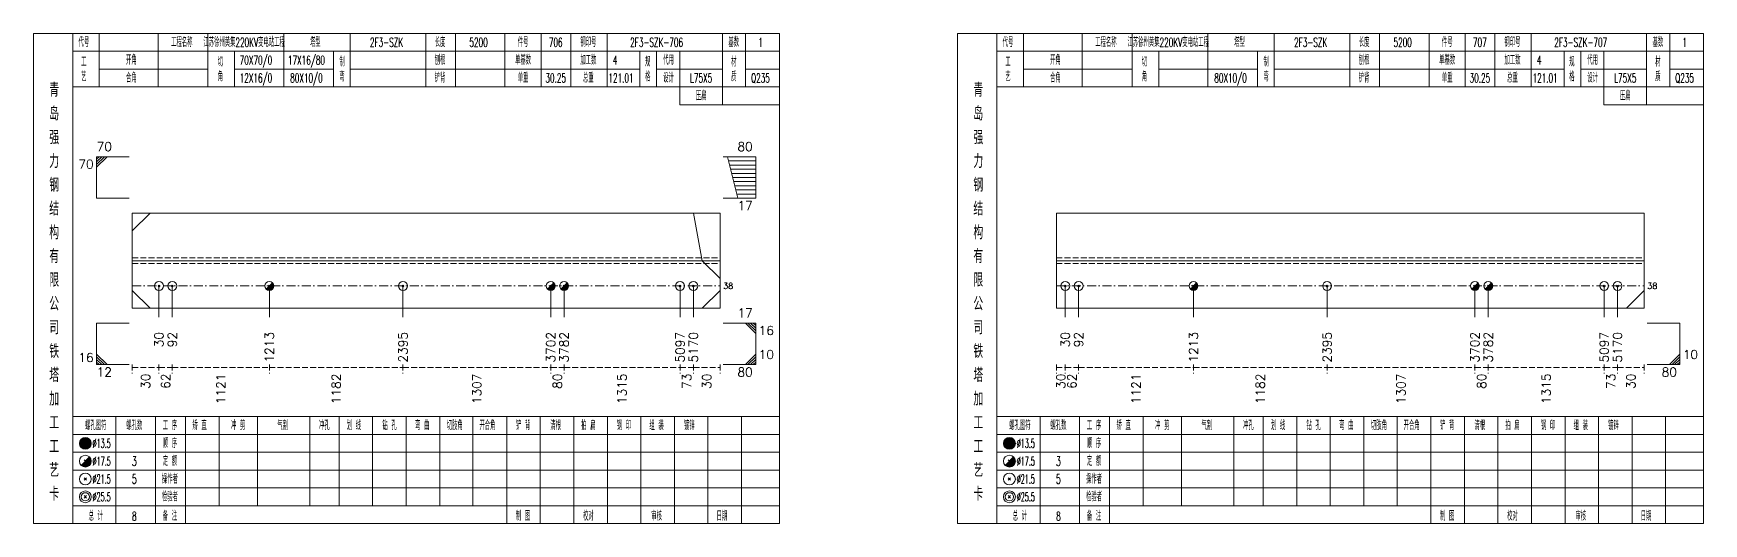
# Model space of a CAD drawing. Extents: x 0 to 4623, y -1159 to 4890.
# Drawn here: x 2803 to 3365, y 1800 to 1965 of the extents above; entities that cross this region are included whole.
import ezdxf
from ezdxf.enums import TextEntityAlignment as Align

# ---------------------------------------------------------------- set-up
doc = ezdxf.new("R2010")
doc.units = 0
doc.header["$MEASUREMENT"] = 0
doc.linetypes.add('一点画线', pattern=[5.2, 3, -1, 0.2, -1])
doc.linetypes.add('虚线', pattern=[2.75, 2, -0.75])
doc.layers.get('0').update_dxf_attribs({"linetype": 'CONTINUOUS', "lineweight": 25})
for name, color, linetype, lineweight in [('1', 7, 'CONTINUOUS', 25), ('4', 7, 'CONTINUOUS', 25), ('5', 7, 'CONTINUOUS', 25)]:
    doc.layers.add(name, color=color, linetype=linetype, lineweight=lineweight)
doc.styles.get("Standard").update_dxf_attribs({"font": 'simplex.shx', "width": 0.7, "height": 3, "bigfont": 'gbhzfs.shx'})

# ---------------------------------------------------------------- blocks, each defined once
blk = doc.blocks.new('孔21.5')
at = {"layer": '5', "color": 7, "linetype": 'Continuous', "lineweight": 13}
for p, q in [((-0.2, -0.2), (0.2, 0.2)), ((-0.2, 0.2), (0.2, -0.2))]:
    blk.add_line(p, q, dxfattribs=at)
blk.add_circle((0, 0), 1, dxfattribs=at)
blk = doc.blocks.new('孔17.5')
at = {"layer": '5', "color": 7, "linetype": 'Continuous', "lineweight": 13}
for p, q in [((-0.707, -0.707), (0.707, 0.707)), ((-0.2, 0.2), (0.2, -0.2))]:
    blk.add_line(p, q, dxfattribs=at)
blk.add_circle((0, 0), 1, dxfattribs=at)
for radius in [0.9, 0.8, 0.7, 0.6, 0.5, 0.4, 0.3, 0.2, 0.1]:
    blk.add_arc((0, 0), radius, 225, 45, dxfattribs=at)

msp = doc.modelspace()

# ---------------------------------------------------------------- linework, layer by layer
at = {"color": 7, "linetype": 'Continuous', "lineweight": 13}
for p, q in [((2823.9, 1923.5), (2834.9, 1923.5)), ((2823.9, 1909.5), (2823.9, 1923.5)), ((2824.775, 1923.5), (2823.9, 1922.625)), ((2825.65, 1923.5), (2823.9, 1921.75)), ((2826.525, 1923.5), (2823.9, 1920.875)), ((2827.4, 1923.5), (2823.9, 1920)), ((3046, 1923.5), (3035, 1923.5)), ((3040, 1909.5), (3036.5, 1923.5)), ((3046, 1922.1), (3036.85, 1922.1)), ((3046, 1920.7), (3037.2, 1920.7)), ((3046, 1919.3), (3037.55, 1919.3)), ((3046, 1909.5), (3046, 1923.5)), ((3046, 1917.9), (3037.9, 1917.9)), ((3046, 1916.5), (3038.25, 1916.5)), ((3046, 1915.1), (3038.6, 1915.1)), ((3046, 1913.7), (3038.95, 1913.7)), ((2823.9, 1909.5), (2834.9, 1909.5)), ((3046, 1909.5), (3035, 1909.5)), ((3046, 1912.3), (3039.3, 1912.3)), ((3046, 1910.9), (3039.65, 1910.9)), ((2835.9, 1898.5), (2841.9, 1904.5)), ((3028, 1888.5), (3025, 1904.5)), ((3034, 1882.5), (3028, 1888.5)), ((2844.9, 1880), (2844.9, 1869.5)), ((2849.4, 1880), (2849.4, 1869.5)), ((2882.111, 1880), (2882.111, 1869.5)), ((2927.14, 1880), (2927.14, 1869.5)), ((2976.932, 1880), (2976.932, 1869.5)), ((2981.432, 1880), (2981.432, 1869.5)), ((3020.5, 1880), (3020.5, 1869.5)), ((3025, 1880), (3025, 1869.5)), ((3150.3, 1880), (3150.3, 1869.5)), ((3154.8, 1880), (3154.8, 1869.5)), ((3193.511, 1880), (3193.511, 1869.5)), ((3238.54, 1880), (3238.54, 1869.5)), ((3288.332, 1880), (3288.332, 1869.5)), ((3292.832, 1880), (3292.832, 1869.5)), ((3331.9, 1880), (3331.9, 1869.5)), ((3336.4, 1880), (3336.4, 1869.5)), ((2835.9, 1878.5), (2841.9, 1872.5)), ((3034, 1878.5), (3028, 1872.5)), ((3345.4, 1878.5), (3339.4, 1872.5)), ((2823.9, 1867.5), (2834.9, 1867.5)), ((2823.9, 1867.5), (2823.9, 1853.5)), ((3046, 1867.5), (3035, 1867.5)), ((3042.5, 1867.5), (3046, 1864)), ((3043.375, 1867.5), (3046, 1864.875)), ((3044.25, 1867.5), (3046, 1865.75)), ((3045.125, 1867.5), (3046, 1866.625)), ((3046, 1867.5), (3046, 1853.5)), ((3357.4, 1867.5), (3346.4, 1867.5)), ((3357.4, 1867.5), (3357.4, 1853.5)), ((2827.4, 1853.5), (2823.9, 1857)), ((2826.525, 1853.5), (2823.9, 1856.125)), ((2825.65, 1853.5), (2823.9, 1855.25)), ((2824.775, 1853.5), (2823.9, 1854.375)), ((2823.9, 1853.5), (2834.9, 1853.5)), ((3046, 1853.5), (3035, 1853.5)), ((3042.5, 1853.5), (3046, 1857)), ((3043.375, 1853.5), (3046, 1856.125)), ((3044.25, 1853.5), (3046, 1855.25)), ((3045.125, 1853.5), (3046, 1854.375)), ((3357.4, 1853.5), (3346.4, 1853.5)), ((3353.9, 1853.5), (3357.4, 1857)), ((3354.775, 1853.5), (3357.4, 1856.125)), ((3355.65, 1853.5), (3357.4, 1855.25)), ((3356.525, 1853.5), (3357.4, 1854.375))]:
    msp.add_line(p, q, dxfattribs=at)
at = {"color": 7, "linetype": 'Continuous', "lineweight": 18}
for p, q in [((2835.9, 1904.5), (2835.9, 1872.5)), ((2835.9, 1904.5), (3034, 1904.5)), ((3034, 1904.5), (3034, 1872.5)), ((3147.3, 1904.5), (3147.3, 1872.5)), ((3147.3, 1904.5), (3345.4, 1904.5)), ((3345.4, 1904.5), (3345.4, 1872.5)), ((2835.9, 1888.5), (3034, 1888.5)), ((3147.3, 1888.5), (3345.4, 1888.5))]:
    msp.add_line(p, q, dxfattribs=at)
at = {"color": 1, "linetype": '虚线', "lineweight": 18}
for p, q in [((2835.9, 1889.5), (3034, 1889.5)), ((2835.9, 1887.5), (3034, 1887.5)), ((3147.3, 1889.5), (3345.4, 1889.5)), ((3147.3, 1887.5), (3345.4, 1887.5))]:
    msp.add_line(p, q, dxfattribs=at)
at = {"color": 3, "linetype": '一点画线', "lineweight": 13}
for p, q in [((2835.9, 1880), (3034, 1880)), ((3147.3, 1880), (3345.4, 1880))]:
    msp.add_line(p, q, dxfattribs=at)
at = {"color": 8, "linetype": '虚线', "lineweight": 9}
for p, q in [((2835.9, 1853.5), (2835.9, 1850.5)), ((2835.9, 1852.5), (2844.9, 1852.5)), ((2844.9, 1853.5), (2844.9, 1850.5)), ((2844.9, 1853.5), (2844.9, 1850.5)), ((2844.9, 1852.5), (2849.4, 1852.5)), ((2849.4, 1853.5), (2849.4, 1850.5)), ((2849.4, 1853.5), (2849.4, 1850.5)), ((2849.4, 1852.5), (2882.111, 1852.5)), ((2882.111, 1853.5), (2882.111, 1850.5)), ((2882.111, 1853.5), (2882.111, 1850.5)), ((2882.111, 1852.5), (2927.14, 1852.5)), ((2927.14, 1853.5), (2927.14, 1850.5)), ((2927.14, 1853.5), (2927.14, 1850.5)), ((2927.14, 1852.5), (2976.932, 1852.5)), ((2976.932, 1853.5), (2976.932, 1850.5)), ((2976.932, 1853.5), (2976.932, 1850.5)), ((2976.932, 1852.5), (2981.432, 1852.5)), ((2981.432, 1853.5), (2981.432, 1850.5)), ((2981.432, 1853.5), (2981.432, 1850.5)), ((2981.432, 1852.5), (3020.5, 1852.5)), ((3020.5, 1853.5), (3020.5, 1850.5)), ((3020.5, 1853.5), (3020.5, 1850.5)), ((3020.5, 1852.5), (3025, 1852.5)), ((3025, 1853.5), (3025, 1850.5)), ((3025, 1853.5), (3025, 1850.5)), ((3025, 1852.5), (3034, 1852.5)), ((3034, 1853.5), (3034, 1850.5)), ((3147.3, 1853.5), (3147.3, 1850.5)), ((3147.3, 1852.5), (3150.3, 1852.5)), ((3150.3, 1853.5), (3150.3, 1850.5)), ((3150.3, 1853.5), (3150.3, 1850.5)), ((3150.3, 1852.5), (3154.8, 1852.5)), ((3154.8, 1853.5), (3154.8, 1850.5)), ((3154.8, 1853.5), (3154.8, 1850.5)), ((3154.8, 1852.5), (3193.511, 1852.5)), ((3193.511, 1853.5), (3193.511, 1850.5)), ((3193.511, 1853.5), (3193.511, 1850.5)), ((3193.511, 1852.5), (3238.54, 1852.5)), ((3238.54, 1853.5), (3238.54, 1850.5)), ((3238.54, 1853.5), (3238.54, 1850.5)), ((3238.54, 1852.5), (3288.332, 1852.5)), ((3288.332, 1853.5), (3288.332, 1850.5)), ((3288.332, 1853.5), (3288.332, 1850.5)), ((3288.332, 1852.5), (3292.832, 1852.5)), ((3292.832, 1853.5), (3292.832, 1850.5)), ((3292.832, 1853.5), (3292.832, 1850.5)), ((3292.832, 1852.5), (3331.9, 1852.5)), ((3331.9, 1853.5), (3331.9, 1850.5)), ((3331.9, 1853.5), (3331.9, 1850.5)), ((3331.9, 1852.5), (3336.4, 1852.5)), ((3336.4, 1853.5), (3336.4, 1850.5)), ((3336.4, 1853.5), (3336.4, 1850.5)), ((3336.4, 1852.5), (3345.4, 1852.5)), ((3345.4, 1853.5), (3345.4, 1850.5))]:
    msp.add_line(p, q, dxfattribs=at)
at = {"layer": '1', "color": 7, "linetype": 'Continuous', "lineweight": 18}
for p, q in [((2835.9, 1872.5), (3034, 1872.5)), ((3147.3, 1872.5), (3345.4, 1872.5))]:
    msp.add_line(p, q, dxfattribs=at)
at = {"layer": '4', "color": 1, "linetype": 'Continuous', "lineweight": 18}
for p, q in [((2815.9, 1800), (2815.9, 1965)), ((2824.8, 1947), (2824.8, 1965)), ((2844.6, 1947), (2844.6, 1965)), ((2861.4, 1947), (2861.4, 1965)), ((2887, 1947), (2887, 1965)), ((2909.3, 1947), (2909.3, 1965)), ((2934.8, 1947), (2934.8, 1965)), ((2944.8, 1947), (2944.8, 1965)), ((2961.5, 1947), (2961.5, 1965)), ((2973.7, 1947), (2973.7, 1965)), ((2983.7, 1947), (2983.7, 1965)), ((2995.9, 1947), (2995.9, 1965)), ((3034.8, 1941), (3034.8, 1965)), ((3042.6, 1947), (3042.6, 1965)), ((3127.3, 1800), (3127.3, 1965)), ((3136.2, 1947), (3136.2, 1965)), ((3156, 1947), (3156, 1965)), ((3172.8, 1947), (3172.8, 1965)), ((3198.4, 1947), (3198.4, 1965)), ((3220.7, 1947), (3220.7, 1965)), ((3246.2, 1947), (3246.2, 1965)), ((3256.2, 1947), (3256.2, 1965)), ((3272.9, 1947), (3272.9, 1965)), ((3285.1, 1947), (3285.1, 1965)), ((3295.1, 1947), (3295.1, 1965)), ((3307.3, 1947), (3307.3, 1965)), ((3346.2, 1941), (3346.2, 1965)), ((3354, 1947), (3354, 1965)), ((2815.9, 1959), (3054, 1959)), ((2870.4, 1947), (2870.4, 1959)), ((2903.7, 1947), (2903.7, 1959)), ((3007, 1947), (3007, 1959)), ((3012.6, 1947), (3012.6, 1959)), ((3020.4, 1941), (3020.4, 1959)), ((3127.3, 1959), (3365.4, 1959)), ((3181.8, 1947), (3181.8, 1959)), ((3215.1, 1947), (3215.1, 1959)), ((3318.4, 1947), (3318.4, 1959)), ((3324, 1947), (3324, 1959)), ((3331.8, 1941), (3331.8, 1959)), ((2824.8, 1953), (2861.4, 1953)), ((2870.4, 1953), (2903.7, 1953)), ((2909.3, 1953), (3007, 1953)), ((3012.6, 1953), (3034.8, 1953)), ((3042.6, 1953), (3054, 1953)), ((3136.2, 1953), (3172.8, 1953)), ((3181.8, 1953), (3215.1, 1953)), ((3220.7, 1953), (3318.4, 1953)), ((3324, 1953), (3346.2, 1953)), ((3354, 1953), (3365.4, 1953)), ((2815.9, 1947), (3054, 1947)), ((3127.3, 1947), (3365.4, 1947)), ((3020.4, 1941), (3054, 1941)), ((3331.8, 1941), (3365.4, 1941)), ((2815.9, 1836), (3054, 1836)), ((2830.4, 1800), (2830.4, 1836)), ((2843.7, 1800), (2843.7, 1836)), ((2853.8, 1800), (2853.8, 1836)), ((2865.2, 1806), (2865.2, 1836)), ((2878.1, 1806), (2878.1, 1836)), ((2895.7, 1806), (2895.7, 1836)), ((2905.6, 1806), (2905.6, 1836)), ((2916.9, 1806), (2916.9, 1836)), ((2928.2, 1806), (2928.2, 1836)), ((2939.5, 1806), (2939.5, 1836)), ((2950.7, 1806), (2950.7, 1836)), ((2962.1, 1806), (2962.1, 1836)), ((2973.4, 1806), (2973.4, 1836)), ((2984.7, 1806), (2984.7, 1836)), ((2996, 1806), (2996, 1836)), ((3007.3, 1806), (3007.3, 1836)), ((3018.6, 1806), (3018.6, 1836)), ((3029.9, 1806), (3029.9, 1836)), ((3041.2, 1806), (3041.2, 1836)), ((3127.3, 1836), (3365.4, 1836)), ((3141.8, 1800), (3141.8, 1836)), ((3155.1, 1800), (3155.1, 1836)), ((3165.2, 1800), (3165.2, 1836)), ((3176.6, 1806), (3176.6, 1836)), ((3189.5, 1806), (3189.5, 1836)), ((3207.1, 1806), (3207.1, 1836)), ((3217, 1806), (3217, 1836)), ((3228.3, 1806), (3228.3, 1836)), ((3239.6, 1806), (3239.6, 1836)), ((3250.9, 1806), (3250.9, 1836)), ((3262.1, 1806), (3262.1, 1836)), ((3273.5, 1806), (3273.5, 1836)), ((3284.8, 1806), (3284.8, 1836)), ((3296.1, 1806), (3296.1, 1836)), ((3307.4, 1806), (3307.4, 1836)), ((3318.7, 1806), (3318.7, 1836)), ((3330, 1806), (3330, 1836)), ((3341.3, 1806), (3341.3, 1836)), ((3352.6, 1806), (3352.6, 1836)), ((2815.9, 1830), (3054, 1830)), ((3127.3, 1830), (3365.4, 1830)), ((2815.9, 1824), (3054, 1824)), ((3127.3, 1824), (3365.4, 1824)), ((2815.9, 1818), (3054, 1818)), ((3127.3, 1818), (3365.4, 1818)), ((2815.9, 1812), (3054, 1812)), ((3127.3, 1812), (3365.4, 1812)), ((2815.9, 1806), (3054, 1806)), ((2962.1, 1800), (2962.1, 1806)), ((2973.4, 1800), (2973.4, 1806)), ((2984.7, 1800), (2984.7, 1806)), ((2996, 1800), (2996, 1806)), ((3007.3, 1800), (3007.3, 1806)), ((3018.6, 1800), (3018.6, 1806)), ((3029.9, 1800), (3029.9, 1806)), ((3041.2, 1800), (3041.2, 1806)), ((3127.3, 1806), (3365.4, 1806)), ((3273.5, 1800), (3273.5, 1806)), ((3284.8, 1800), (3284.8, 1806)), ((3296.1, 1800), (3296.1, 1806)), ((3307.4, 1800), (3307.4, 1806)), ((3318.7, 1800), (3318.7, 1806)), ((3330, 1800), (3330, 1806)), ((3341.3, 1800), (3341.3, 1806)), ((3352.6, 1800), (3352.6, 1806))]:
    msp.add_line(p, q, dxfattribs=at)
at = {"layer": '4', "color": 7, "linetype": 'Continuous', "lineweight": 13}
for p, q in [((2819.9, 1826.8), (2820.3, 1827.2)), ((2820.3, 1826.8), (2819.9, 1827.2)), ((3131.3, 1826.8), (3131.7, 1827.2)), ((3131.7, 1826.8), (3131.3, 1827.2)), ((2818.686, 1819.586), (2821.514, 1822.414)), ((2819.7, 1821.4), (2820.5, 1820.6)), ((3130.086, 1819.586), (3132.914, 1822.414)), ((3131.1, 1821.4), (3131.9, 1820.6)), ((2819.7, 1814.6), (2820.5, 1815.4)), ((2819.7, 1815.4), (2820.5, 1814.6)), ((3131.1, 1814.6), (3131.9, 1815.4)), ((3131.1, 1815.4), (3131.9, 1814.6)), ((2819.7, 1808.6), (2820.5, 1809.4)), ((2819.7, 1809.4), (2820.5, 1808.6)), ((3131.1, 1808.6), (3131.9, 1809.4)), ((3131.1, 1809.4), (3131.9, 1808.6))]:
    msp.add_line(p, q, dxfattribs=at)
at = {"layer": '4', "color": 1, "linetype": 'Continuous', "lineweight": 18}
for points in [[(2802.6, 1965), (2802.6, 1800), (3054, 1800), (3054, 1965)], [(3114, 1965), (3114, 1800), (3365.4, 1800), (3365.4, 1965)]]:
    msp.add_lwpolyline(points, close=True, dxfattribs=at)
at = {"layer": '4', "color": 7, "linetype": 'Continuous', "lineweight": 13}
for centre, radius in [((2820.1, 1827), 2), ((2820.1, 1827), 1.8), ((2820.1, 1827), 1.6), ((2820.1, 1827), 1.4), ((2820.1, 1827), 1.2), ((2820.1, 1827), 1), ((2820.1, 1827), 0.8), ((2820.1, 1827), 0.6), ((2820.1, 1827), 0.4), ((2820.1, 1827), 0.2), ((3131.5, 1827), 2), ((3131.5, 1827), 1.8), ((3131.5, 1827), 1.6), ((3131.5, 1827), 1.4), ((3131.5, 1827), 1.2), ((3131.5, 1827), 1), ((3131.5, 1827), 0.8), ((3131.5, 1827), 0.6), ((3131.5, 1827), 0.4), ((3131.5, 1827), 0.2), ((2820.1, 1821), 2), ((3131.5, 1821), 2), ((2820.1, 1815), 2), ((3131.5, 1815), 2), ((2820.1, 1809), 2), ((2820.1, 1809), 1.4), ((3131.5, 1809), 2), ((3131.5, 1809), 1.4)]:
    msp.add_circle(centre, radius, dxfattribs=at)
for centre, radius in [((2820.1, 1821), 1.8), ((2820.1, 1821), 1.6), ((2820.1, 1821), 1.4), ((2820.1, 1821), 1.2), ((2820.1, 1821), 1), ((2820.1, 1821), 0.8), ((2820.1, 1821), 0.6), ((2820.1, 1821), 0.4), ((2820.1, 1821), 0.2), ((3131.5, 1821), 1.8), ((3131.5, 1821), 1.6), ((3131.5, 1821), 1.4), ((3131.5, 1821), 1.2), ((3131.5, 1821), 1), ((3131.5, 1821), 0.8), ((3131.5, 1821), 0.6), ((3131.5, 1821), 0.4), ((3131.5, 1821), 0.2)]:
    msp.add_arc(centre, radius, 225, 45, dxfattribs=at)

# ---------------------------------------------------------------- block references
at = {"layer": '1', "color": 7, "linetype": 'Continuous', "lineweight": 13, "xscale": 1.5, "yscale": 1.5, "zscale": 1.5}
for name, p in [('孔21.5', (2844.9, 1880)), ('孔21.5', (2849.4, 1880)), ('孔17.5', (2882.111, 1880)), ('孔21.5', (2927.14, 1880)), ('孔17.5', (2976.932, 1880)), ('孔17.5', (2981.432, 1880)), ('孔21.5', (3020.5, 1880)), ('孔21.5', (3025, 1880)), ('孔21.5', (3150.3, 1880)), ('孔21.5', (3154.8, 1880)), ('孔17.5', (3193.511, 1880)), ('孔21.5', (3238.54, 1880)), ('孔17.5', (3288.332, 1880)), ('孔17.5', (3292.832, 1880)), ('孔21.5', (3331.9, 1880)), ('孔21.5', (3336.4, 1880))]:
    msp.add_blockref(name, p, dxfattribs=at)

# ---------------------------------------------------------------- texts
at = {"color": 7, "linetype": 'Continuous', "lineweight": 13}
for s, p in [('70', (2823.9, 1924.5)), ('10', (3047, 1854.5)), ('10', (3358.4, 1854.5))]:
    msp.add_text(s, height=3, dxfattribs=at).set_placement(p, align=Align.BOTTOM_LEFT)
for s, p in [('80', (3045, 1924.5)), ('17', (3045, 1868.5)), ('16', (2822.9, 1853.5))]:
    msp.add_text(s, height=3, dxfattribs=at).set_placement(p, align=Align.BOTTOM_RIGHT)
for s, p in [('70', (2822.9, 1922.5)), ('17', (3045, 1908.5)), ('80', (3045, 1852.5)), ('80', (3356.4, 1852.5))]:
    msp.add_text(s, height=3, dxfattribs=at).set_placement(p, align=Align.TOP_RIGHT)
for p in [(3035, 1880), (3346.4, 1880)]:
    msp.add_text('38', height=2, dxfattribs=at).set_placement(p, align=Align.MIDDLE_LEFT)
for s, p in [('16', (3047, 1866.5)), ('12', (2823.9, 1852.5))]:
    msp.add_text(s, height=3, dxfattribs=at).set_placement(p, align=Align.TOP_LEFT)
at = {"color": 8, "linetype": 'Continuous', "lineweight": 9}
for s, p in [('30', (2840.4, 1850.5)), ('62', (2847.15, 1850.5)), ('1121', (2865.755, 1850.5)), ('1182', (2904.625, 1850.5)), ('1307', (2952.036, 1850.5)), ('80', (2979.182, 1850.5)), ('1315', (3000.966, 1850.5)), ('73', (3022.75, 1850.5)), ('30', (3029.5, 1850.5)), ('30', (3148.8, 1850.5)), ('62', (3152.55, 1850.5)), ('1121', (3174.155, 1850.5)), ('1182', (3216.025, 1850.5)), ('1307', (3263.436, 1850.5)), ('80', (3290.582, 1850.5)), ('1315', (3312.366, 1850.5)), ('73', (3334.15, 1850.5)), ('30', (3340.9, 1850.5))]:
    msp.add_text(s, height=3, rotation=90, dxfattribs=at).set_placement(p, align=Align.MIDDLE_RIGHT)
at = {"layer": '1', "color": 7, "linetype": 'Continuous', "lineweight": 13}
for s, p in [('30', (2844.9, 1864.5)), ('92', (2849.4, 1864.5)), ('1213', (2882.111, 1864.5)), ('2395', (2927.14, 1864.5)), ('3702', (2976.932, 1864.5)), ('3782', (2981.432, 1864.5)), ('5097', (3020.5, 1864.5)), ('5170', (3025, 1864.5)), ('30', (3150.3, 1864.5)), ('92', (3154.8, 1864.5)), ('1213', (3193.511, 1864.5)), ('2395', (3238.54, 1864.5)), ('3702', (3288.332, 1864.5)), ('3782', (3292.832, 1864.5)), ('5097', (3331.9, 1864.5)), ('5170', (3336.4, 1864.5))]:
    msp.add_text(s, height=3, rotation=90, dxfattribs=at).set_placement(p, align=Align.MIDDLE_RIGHT)
at = {"layer": '4', "color": 1, "linetype": 'Continuous', "lineweight": 13}
for s, height, width, p in [('代号', 3, 0.6, (2819.6, 1962)), ('工程名称', 3, 0.6, (2852.6, 1962)), ('江苏徐州黄集220KV变电站工程', 3, 0.6, (2873.6, 1962)), ('塔型', 3, 0.6, (2897.6, 1962)), ('2F3-SZK', 3, 0.6, (2921.6, 1962)), ('长度', 3, 0.6, (2939.6, 1962)), ('5200', 3, 0.6, (2952.6, 1962)), ('件号', 3, 0.6, (2967.6, 1962)), ('706', 3, 0.6, (2978.6, 1962)), ('钢印号', 3, 0.6, (2989.6, 1962)), ('2F3-SZK-706', 3, 0.6, (3012.6, 1962)), ('基数', 3, 0.6, (3038.6, 1962)), ('1', 3, 0.6, (3047.6, 1962)), ('代号', 3, 0.6, (3131, 1962)), ('工程名称', 3, 0.6, (3164, 1962)), ('江苏徐州黄集220KV变电站工程', 3, 0.6, (3185, 1962)), ('塔型', 3, 0.6, (3209, 1962)), ('2F3-SZK', 3, 0.6, (3233, 1962)), ('长度', 3, 0.6, (3251, 1962)), ('5200', 3, 0.6, (3264, 1962)), ('件号', 3, 0.6, (3279, 1962)), ('707', 3, 0.6, (3290, 1962)), ('钢印号', 3, 0.6, (3301, 1962)), ('2F3-SZK-707', 3, 0.6, (3324, 1962)), ('基数', 3, 0.6, (3350, 1962)), ('1', 3, 0.6, (3359, 1962)), ('工', 3, 0.6, (2819.6, 1955.4)), ('开角', 3, 0.6, (2835.6, 1956)), ('切', 3, 0.6, (2865.6, 1955.4)), ('70X70/0', 3, 0.6, (2877.6, 1956)), ('17X16/80', 3, 0.6, (2894.6, 1956)), ('制', 3, 0.6, (2906.6, 1955.4)), ('刨根', 3, 0.6, (2939.6, 1956)), ('单基数', 3, 0.6, (2967.6, 1956)), ('加工数', 3, 0.6, (2989.6, 1956)), ('4', 3, 0.6, (2998.6, 1956)), ('规', 3, 0.6, (3009.6, 1955.4)), ('代用', 3, 0.6, (3016.6, 1956)), ('材', 3, 0.6, (3038.6, 1955.4)), ('工', 3, 0.6, (3131, 1955.4)), ('开角', 3, 0.6, (3147, 1956)), ('切', 3, 0.6, (3177, 1955.4)), ('制', 3, 0.6, (3218, 1955.4)), ('刨根', 3, 0.6, (3251, 1956)), ('单基数', 3, 0.6, (3279, 1956)), ('加工数', 3, 0.6, (3301, 1956)), ('4', 3, 0.6, (3310, 1956)), ('规', 3, 0.6, (3321, 1955.4)), ('代用', 3, 0.6, (3328, 1956)), ('材', 3, 0.6, (3350, 1955.4)), ('青', 4.6, 0.8, (2809.6, 1946)), ('艺', 3, 0.6, (2819.6, 1950.4)), ('合角', 3, 0.6, (2835.6, 1950)), ('角', 3, 0.6, (2865.6, 1950.4)), ('12X16/0', 3, 0.6, (2877.6, 1950)), ('80X10/0', 3, 0.6, (2894.6, 1950)), ('弯', 3, 0.6, (2906.6, 1950.4)), ('铲背', 3, 0.6, (2939.6, 1950)), ('单重', 3, 0.6, (2967.6, 1950)), ('30.25', 3, 0.6, (2978.6, 1950)), ('总重', 3, 0.6, (2989.6, 1950)), ('121.01', 3, 0.6, (3000.6, 1950)), ('格', 3, 0.6, (3009.6, 1950.4)), ('设计', 3, 0.6, (3016.6, 1950)), ('L75X5', 3, 0.6, (3027.6, 1950)), ('质', 3, 0.6, (3038.6, 1950.4)), ('Q235', 3, 0.6, (3047.6, 1950)), ('青', 4.6, 0.8, (3121, 1946)), ('艺', 3, 0.6, (3131, 1950.4)), ('合角', 3, 0.6, (3147, 1950)), ('角', 3, 0.6, (3177, 1950.4)), ('80X10/0', 3, 0.6, (3206, 1950)), ('弯', 3, 0.6, (3218, 1950.4)), ('铲背', 3, 0.6, (3251, 1950)), ('单重', 3, 0.6, (3279, 1950)), ('30.25', 3, 0.6, (3290, 1950)), ('总重', 3, 0.6, (3301, 1950)), ('121.01', 3, 0.6, (3312, 1950)), ('格', 3, 0.6, (3321, 1950.4)), ('设计', 3, 0.6, (3328, 1950)), ('L75X5', 3, 0.6, (3339, 1950)), ('质', 3, 0.6, (3350, 1950.4)), ('Q235', 3, 0.6, (3359, 1950)), ('压扁', 3, 0.6, (3027.6, 1944)), ('压扁', 3, 0.6, (3339, 1944)), ('岛', 4.6, 0.8, (2809.6, 1938)), ('岛', 4.6, 0.8, (3121, 1938)), ('强', 4.6, 0.8, (2809.6, 1930)), ('强', 4.6, 0.8, (3121, 1930)), ('力', 4.6, 0.8, (2809.6, 1922)), ('力', 4.6, 0.8, (3121, 1922)), ('钢', 4.6, 0.8, (2809.6, 1914)), ('钢', 4.6, 0.8, (3121, 1914)), ('结', 4.6, 0.8, (2809.6, 1906)), ('结', 4.6, 0.8, (3121, 1906)), ('构', 4.6, 0.8, (2809.6, 1898)), ('构', 4.6, 0.8, (3121, 1898)), ('有', 4.6, 0.8, (2809.6, 1890)), ('有', 4.6, 0.8, (3121, 1890)), ('限', 4.6, 0.8, (2809.6, 1882)), ('限', 4.6, 0.8, (3121, 1882)), ('公', 4.6, 0.8, (2809.6, 1874)), ('公', 4.6, 0.8, (3121, 1874)), ('司', 4.6, 0.8, (2809.6, 1866)), ('司', 4.6, 0.8, (3121, 1866)), ('铁', 4.6, 0.8, (2809.6, 1858)), ('铁', 4.6, 0.8, (3121, 1858)), ('塔', 4.6, 0.8, (2809.6, 1850)), ('塔', 4.6, 0.8, (3121, 1850)), ('加', 4.6, 0.8, (2809.6, 1842)), ('加', 4.6, 0.8, (3121, 1842)), ('工', 4.6, 0.8, (2809.6, 1834)), ('螺孔图符', 3, 0.6, (2823.6, 1833)), ('螺孔数', 3, 0.6, (2836.6, 1833)), ('工 序', 3, 0.6, (2848.6, 1833)), ('矫 直', 3, 0.6, (2858.6, 1833)), ('冲 剪', 3, 0.6, (2871.6, 1833)), ('气割', 3, 0.6, (2886.6, 1833)), ('冲孔', 3, 0.6, (2900.6, 1833)), ('划 线', 3, 0.6, (2910.6, 1833)), ('钻 孔', 3, 0.6, (2922.6, 1833)), ('弯 曲', 3, 0.6, (2933.6, 1833)), ('切肢角', 3, 0.6, (2944.6, 1833)), ('开合角', 3, 0.6, (2955.6, 1833)), ('铲 背', 3, 0.6, (2967.6, 1833)), ('清根', 3, 0.6, (2978.6, 1833)), ('拍 扁', 3, 0.6, (2989.6, 1833)), ('钢 印', 3, 0.6, (3001.6, 1833)), ('组 装', 3, 0.6, (3012.6, 1833)), ('镀锌', 3, 0.6, (3023.6, 1833)), ('工', 4.6, 0.8, (3121, 1834)), ('螺孔图符', 3, 0.6, (3135, 1833)), ('螺孔数', 3, 0.6, (3148, 1833)), ('工 序', 3, 0.6, (3160, 1833)), ('矫 直', 3, 0.6, (3170, 1833)), ('冲 剪', 3, 0.6, (3183, 1833)), ('气割', 3, 0.6, (3198, 1833)), ('冲孔', 3, 0.6, (3212, 1833)), ('划 线', 3, 0.6, (3222, 1833)), ('钻 孔', 3, 0.6, (3234, 1833)), ('弯 曲', 3, 0.6, (3245, 1833)), ('切肢角', 3, 0.6, (3256, 1833)), ('开合角', 3, 0.6, (3267, 1833)), ('铲 背', 3, 0.6, (3279, 1833)), ('清根', 3, 0.6, (3290, 1833)), ('拍 扁', 3, 0.6, (3301, 1833)), ('钢 印', 3, 0.6, (3313, 1833)), ('组 装', 3, 0.6, (3324, 1833)), ('镀锌', 3, 0.6, (3335, 1833)), ('工', 4.6, 0.8, (2809.6, 1826)), ('%%C13.5', 3, 0.5, (2825.6, 1827)), ('顺 序', 3, 0.6, (2848.6, 1827)), ('工', 4.6, 0.8, (3121, 1826)), ('%%C13.5', 3, 0.5, (3137, 1827)), ('顺 序', 3, 0.6, (3160, 1827)), ('艺', 4.6, 0.8, (2809.6, 1818)), ('%%C17.5', 3, 0.5, (2825.6, 1821)), ('3', 3.2, 0.6, (2836.6, 1821)), ('定 额', 3, 0.6, (2848.6, 1821)), ('艺', 4.6, 0.8, (3121, 1818)), ('%%C17.5', 3, 0.5, (3137, 1821)), ('3', 3.2, 0.6, (3148, 1821)), ('定 额', 3, 0.6, (3160, 1821)), ('卡', 4.6, 0.8, (2809.6, 1810)), ('%%C21.5', 3, 0.5, (2825.6, 1815)), ('5', 3.2, 0.6, (2836.6, 1815)), ('操作者', 3, 0.6, (2848.6, 1815)), ('卡', 4.6, 0.8, (3121, 1810)), ('%%C21.5', 3, 0.5, (3137, 1815)), ('5', 3.2, 0.6, (3148, 1815)), ('操作者', 3, 0.6, (3160, 1815)), ('%%C25.5', 3, 0.5, (2825.6, 1809)), ('检验者', 3, 0.6, (2848.6, 1809)), ('%%C25.5', 3, 0.5, (3137, 1809)), ('检验者', 3, 0.6, (3160, 1809)), ('总 计', 3, 0.6, (2823.6, 1802.5)), ('8', 3, 0.6, (2836.6, 1802.5)), ('备 注', 3, 0.6, (2848.6, 1802.5)), ('制 图', 3, 0.6, (2967.6, 1802.5)), ('校对', 3, 0.6, (2989.6, 1802.5)), ('审核', 3, 0.6, (3012.6, 1802.5)), ('日期', 3, 0.6, (3034.6, 1802.5)), ('总 计', 3, 0.6, (3135, 1802.5)), ('8', 3, 0.6, (3148, 1802.5)), ('备 注', 3, 0.6, (3160, 1802.5)), ('制 图', 3, 0.6, (3279, 1802.5)), ('校对', 3, 0.6, (3301, 1802.5)), ('审核', 3, 0.6, (3324, 1802.5)), ('日期', 3, 0.6, (3346, 1802.5))]:
    msp.add_text(s, height=height, dxfattribs=dict(at, width=width)).set_placement(p, align=Align.MIDDLE_CENTER)

doc.saveas('drawing.dxf')
